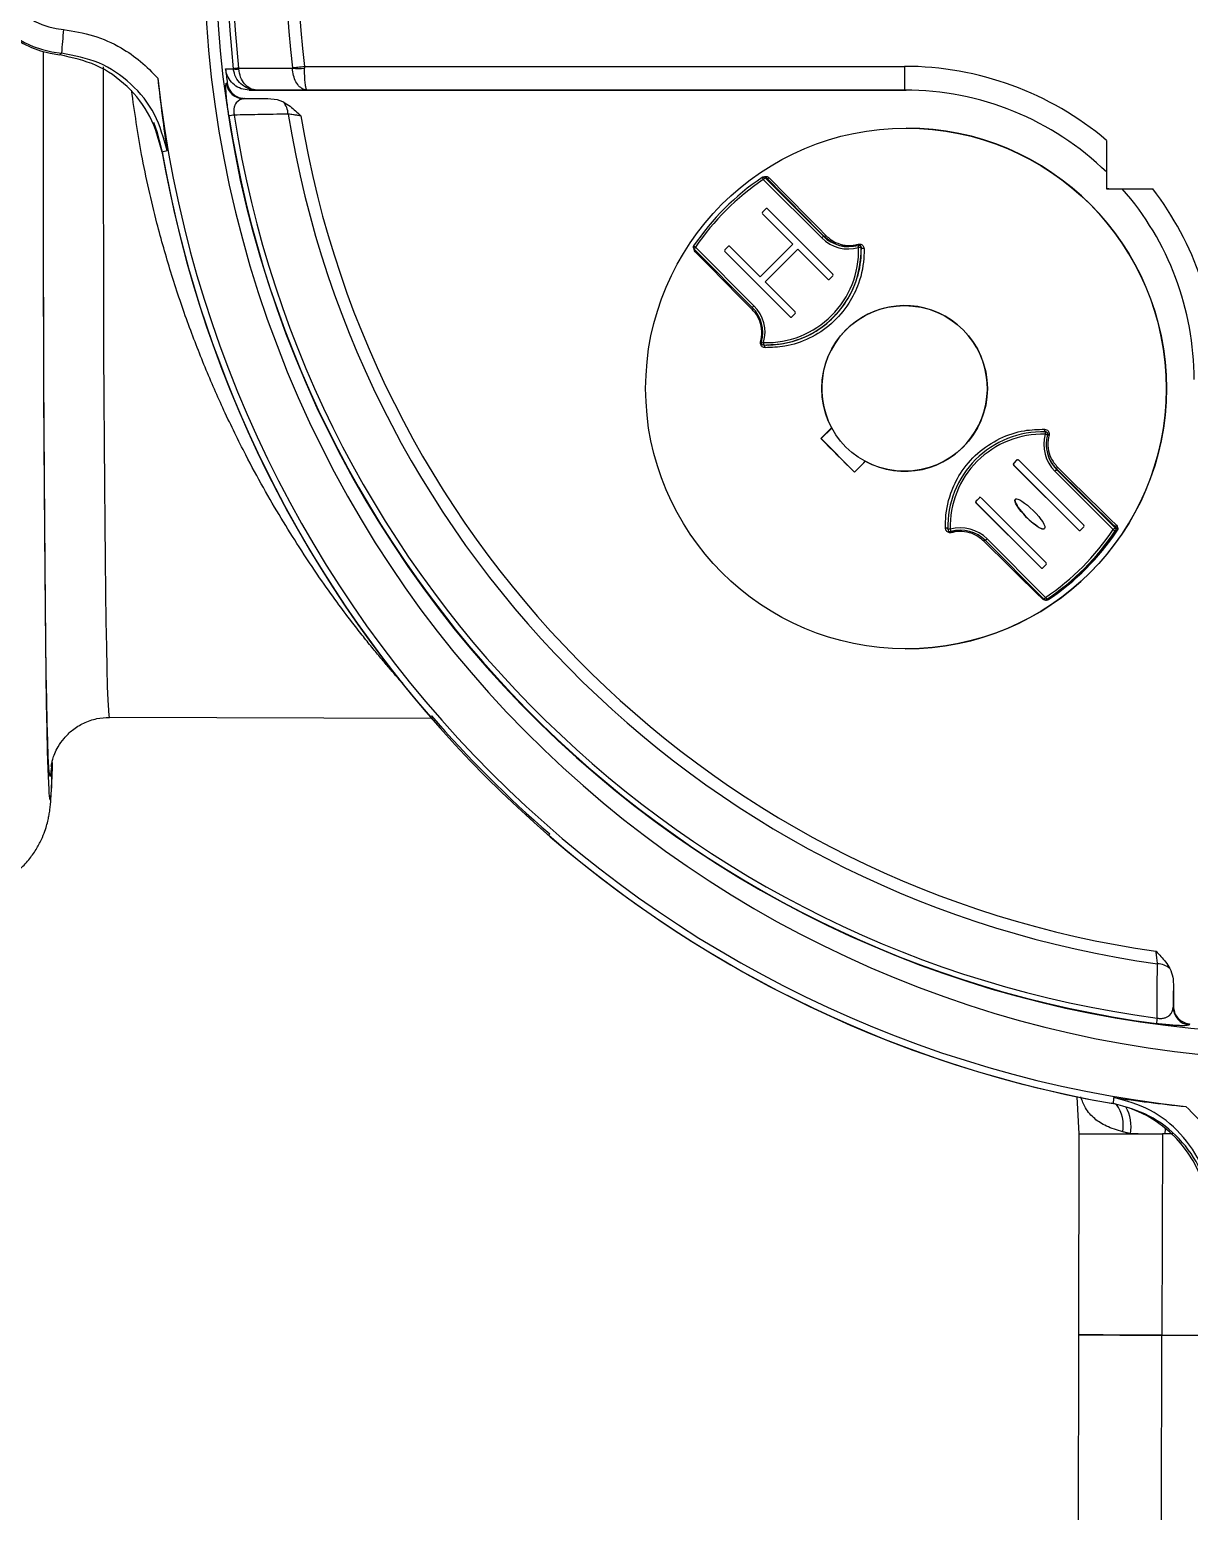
# Model space of a CAD drawing. Header units: millimetres. Extents: x 2312 to 3992, y 755 to 1943.
# Drawn here: x 2787.2 to 2875.4, y 1552.4 to 1665 of the extents above; entities that cross this region are included whole.
import ezdxf

# ---------------------------------------------------------------- set-up
doc = ezdxf.new("R2010")
doc.units = ezdxf.units.MM

msp = doc.modelspace()

# ---------------------------------------------------------------- linework, layer by layer
at = {"color": 7, "linetype": 'Continuous', "lineweight": 25}
for p, q in [((2802.115, 1662.033), (2802.703, 1662.031)), ((2802.703, 1662.031), (2802.701, 1662.047)), ((2803.108, 1662.093), (2803.113, 1662.031)), ((2807.196, 1662.086), (2807.193, 1662.123)), ((2808.113, 1662.23), (2853.733, 1662.23)), ((2808.113, 1662.23), (2808.115, 1662.086)), ((2803.579, 1659.791), (2805.329, 1659.791)), ((2803.907, 1660.43), (2853.86, 1660.43)), ((2804.482, 1660.43), (2803.907, 1660.43)), ((2808.311, 1660.43), (2804.482, 1660.43)), ((2853.751, 1660.43), (2808.311, 1660.43)), ((2853.894, 1657.541), (2853.889, 1657.541)), ((2869.106, 1656.604), (2869.106, 1652.927)), ((2847.446, 1649.187), (2843.007, 1653.627)), ((2843.118, 1653.806), (2843.009, 1653.807)), ((2843.136, 1653.754), (2847.575, 1649.315)), ((2843.241, 1653.754), (2843.136, 1653.754)), ((2869.106, 1652.927), (2872.616, 1652.927)), ((2869.293, 1652.926), (2869.106, 1652.927)), ((2869.293, 1652.926), (2870.476, 1652.926)), ((2843.205, 1651.392), (2842.951, 1651.137)), ((2842.953, 1651.137), (2842.951, 1651.137)), ((2845.242, 1648.719), (2842.951, 1651.01)), ((2842.953, 1651.01), (2842.951, 1651.01)), ((2843.208, 1651.392), (2842.953, 1651.137)), ((2845.244, 1648.719), (2842.953, 1651.01)), ((2843.208, 1651.392), (2843.205, 1651.392)), ((2848.296, 1646.428), (2843.332, 1651.392)), ((2842.166, 1643.905), (2837.727, 1648.344)), ((2837.852, 1648.472), (2842.292, 1644.032)), ((2840.342, 1648.528), (2840.087, 1648.274)), ((2840.09, 1648.274), (2840.087, 1648.274)), ((2840.344, 1648.528), (2840.09, 1648.274)), ((2840.344, 1648.528), (2840.342, 1648.528)), ((2842.76, 1646.237), (2840.469, 1648.528)), ((2845.242, 1648.719), (2842.76, 1646.237)), ((2845.244, 1648.719), (2842.762, 1646.237)), ((2845.623, 1648.337), (2843.142, 1645.855)), ((2845.244, 1648.719), (2845.242, 1648.719)), ((2847.914, 1646.046), (2845.623, 1648.337)), ((2845.626, 1648.337), (2845.623, 1648.337)), ((2847.917, 1646.046), (2845.626, 1648.337)), ((2847.613, 1649.314), (2847.575, 1649.315)), ((2850.283, 1648.629), (2850.256, 1648.629)), ((2850.46, 1648.454), (2850.435, 1648.454)), ((2845.051, 1643.182), (2840.087, 1648.146)), ((2840.09, 1648.146), (2840.087, 1648.146)), ((2845.053, 1643.182), (2840.09, 1648.146)), ((2842.762, 1646.237), (2842.76, 1646.237)), ((2847.917, 1646.046), (2847.914, 1646.046)), ((2848.296, 1646.301), (2848.042, 1646.046)), ((2845.432, 1643.564), (2843.142, 1645.855)), ((2853.754, 1644.041), (2853.754, 1644.041)), ((2845.053, 1643.182), (2845.051, 1643.182)), ((2845.432, 1643.437), (2845.178, 1643.182)), ((2843.227, 1641.042), (2843.251, 1641.042)), ((2848.21, 1634.732), (2847.4, 1633.923)), ((2847.4, 1633.923), (2847.384, 1633.923)), ((2847.4, 1633.923), (2849.946, 1631.377)), ((2864.274, 1634.441), (2864.25, 1634.441)), ((2864.476, 1634.438), (2864.275, 1634.422)), ((2864.451, 1634.438), (2864.476, 1634.438)), ((2864.646, 1634.209), (2864.619, 1634.209)), ((2853.734, 1631.441), (2853.743, 1631.441)), ((2862.296, 1632.3), (2862.042, 1632.045)), ((2862.044, 1632.045), (2862.042, 1632.045)), ((2867.005, 1626.954), (2862.042, 1631.918)), ((2862.044, 1631.918), (2862.042, 1631.918)), ((2862.299, 1632.3), (2862.044, 1632.045)), ((2867.008, 1626.954), (2862.044, 1631.918)), ((2862.299, 1632.3), (2862.296, 1632.3)), ((2867.387, 1627.336), (2862.423, 1632.3)), ((2869.622, 1627.011), (2865.183, 1631.45)), ((2865.312, 1631.577), (2869.751, 1627.138)), ((2865.349, 1631.577), (2865.312, 1631.577)), ((2859.433, 1629.436), (2859.178, 1629.182)), ((2859.181, 1629.182), (2859.178, 1629.182)), ((2859.435, 1629.436), (2859.181, 1629.182)), ((2859.435, 1629.436), (2859.433, 1629.436)), ((2864.523, 1624.472), (2859.56, 1629.436)), ((2864.142, 1624.091), (2859.178, 1629.054)), ((2859.181, 1629.054), (2859.178, 1629.054)), ((2864.144, 1624.091), (2859.181, 1629.054)), ((2857.222, 1626.854), (2857.249, 1626.854)), ((2857.27, 1626.86), (2857.298, 1626.86)), ((2867.008, 1626.954), (2867.005, 1626.954)), ((2867.387, 1627.209), (2867.133, 1626.954)), ((2869.751, 1627.138), (2869.855, 1627.138)), ((2869.882, 1626.91), (2869.773, 1626.91)), ((2864.342, 1621.729), (2859.902, 1626.168)), ((2860.028, 1626.295), (2864.467, 1621.856)), ((2864.144, 1624.091), (2864.142, 1624.091)), ((2864.523, 1624.345), (2864.269, 1624.091)), ((2864.469, 1621.676), (2864.577, 1621.676)), ((2864.57, 1621.707), (2864.679, 1621.707)), ((2853.826, 1617.941), (2853.831, 1617.941)), ((2793.277, 1612.736), (2817.75, 1612.683)), ((2817.767, 1612.86), (2817.694, 1612.76)), ((2817.694, 1612.76), (2817.78, 1612.846)), ((2826.689, 1603.764), (2826.762, 1603.865)), ((2874.192, 1592.456), (2874.192, 1590.773)), ((2875.405, 1589.429), (2875.393, 1589.347)), ((2866.84, 1583.889), (2867.006, 1581.078)), ((2867.003, 1581.078), (2866.971, 1565.778)), ((2871.507, 1581.068), (2870.866, 1581.07)), ((2871.507, 1581.068), (2871.507, 1581.068)), ((2873.354, 1581.064), (2873.321, 1565.764)), ((2874.15, 1581.063), (2873.354, 1581.064)), ((2866.971, 1565.778), (2866.938, 1550.478)), ((2873.291, 1551.717), (2873.321, 1565.764))]:
    msp.add_line(p, q, dxfattribs=at)
at = {"color": 7, "linetype": 'Continuous', "lineweight": 25, "flags": 128}
for points in [[(2788.247, 1663.352), (2788.244, 1659.909), (2788.244, 1655.453), (2788.248, 1651.074), (2788.254, 1646.796), (2788.264, 1642.638), (2788.277, 1638.622), (2788.292, 1634.768), (2788.311, 1631.094), (2788.333, 1627.618), (2788.358, 1624.358), (2788.385, 1621.33), (2788.415, 1618.549), (2788.448, 1616.029), (2788.482, 1613.782), (2788.519, 1611.819), (2788.557, 1610.15), (2788.598, 1608.783), (2788.639, 1607.725), (2788.664, 1607.255)], [(2788.682, 1608.858), (2788.676, 1608.946), (2788.634, 1609.768), (2788.594, 1610.901), (2788.555, 1612.339), (2788.517, 1614.074), (2788.482, 1616.098), (2788.449, 1618.401), (2788.418, 1620.97), (2788.389, 1623.793), (2788.363, 1626.856), (2788.34, 1630.143), (2788.32, 1633.638), (2788.303, 1637.322), (2788.288, 1641.178), (2788.277, 1645.186), (2788.269, 1649.325), (2788.264, 1653.575), (2788.262, 1657.914), (2788.264, 1662.32), (2788.265, 1663.347)], [(2792.809, 1662.205), (2792.808, 1660.543), (2792.808, 1656.347), (2792.812, 1652.231), (2792.819, 1648.218), (2792.829, 1644.329), (2792.842, 1640.586), (2792.858, 1637.008), (2792.877, 1633.616), (2792.899, 1630.426), (2792.923, 1627.457), (2792.95, 1624.725), (2792.98, 1622.244), (2793.012, 1620.028), (2793.046, 1618.088), (2793.082, 1616.436), (2793.119, 1615.08), (2793.159, 1614.027), (2793.199, 1613.284), (2793.241, 1612.853), (2793.277, 1612.736)], [(2803.108, 1662.093), (2805.703, 1662.089), (2807.196, 1662.086)], [(2807.193, 1662.123), (2807.289, 1662.134), (2807.392, 1662.146), (2807.502, 1662.159), (2807.617, 1662.172), (2807.737, 1662.186), (2807.86, 1662.201), (2807.986, 1662.216), (2808.113, 1662.23)], [(2802.171, 1660.945), (2802.209, 1660.961), (2802.239, 1660.974)], [(2803.509, 1659.761), (2804.528, 1659.778), (2805.329, 1659.791)], [(2803.579, 1659.791), (2803.54, 1659.774), (2803.509, 1659.761)], [(2796.628, 1657.976), (2796.896, 1657.289), (2797.252, 1655.899)], [(2847.613, 1649.314), (2846.958, 1649.976), (2846.332, 1650.61), (2845.734, 1651.215), (2845.167, 1651.79), (2844.633, 1652.333), (2844.133, 1652.842), (2843.669, 1653.316), (2843.241, 1653.754)], [(2843.454, 1653.75), (2843.878, 1653.316), (2844.339, 1652.846), (2844.835, 1652.341), (2845.365, 1651.803), (2845.927, 1651.232), (2846.519, 1650.632), (2847.141, 1650.003), (2847.79, 1649.347)], [(2847.79, 1649.347), (2847.765, 1649.329), (2847.74, 1649.314), (2847.715, 1649.304), (2847.69, 1649.297), (2847.667, 1649.295), (2847.646, 1649.297), (2847.627, 1649.304), (2847.613, 1649.314)], [(2850.666, 1648.373), (2850.628, 1648.371), (2850.591, 1648.374), (2850.555, 1648.38), (2850.524, 1648.39), (2850.497, 1648.403), (2850.477, 1648.418), (2850.465, 1648.436), (2850.46, 1648.454)], [(2842.172, 1643.729), (2841.523, 1644.385), (2840.902, 1645.014), (2840.309, 1645.614), (2839.747, 1646.185), (2839.217, 1646.723), (2838.721, 1647.228), (2838.26, 1647.698), (2837.836, 1648.132)], [(2843.134, 1640.84), (2843.135, 1640.878), (2843.133, 1640.915), (2843.126, 1640.95), (2843.116, 1640.982), (2843.103, 1641.008), (2843.087, 1641.028), (2843.07, 1641.04), (2843.058, 1641.044)], [(2848.203, 1634.745), (2848.1, 1634.641), (2847.997, 1634.538), (2847.894, 1634.435), (2847.792, 1634.332), (2847.689, 1634.229), (2847.587, 1634.127), (2847.486, 1634.025), (2847.384, 1633.923)], [(2847.384, 1633.923), (2847.702, 1633.605), (2848.019, 1633.287), (2848.338, 1632.969), (2848.656, 1632.65), (2848.975, 1632.331), (2849.293, 1632.013), (2849.612, 1631.695), (2849.93, 1631.377)], [(2864.476, 1634.438), (2864.457, 1634.442), (2864.44, 1634.455), (2864.425, 1634.474), (2864.412, 1634.5), (2864.403, 1634.532), (2864.397, 1634.567), (2864.394, 1634.605), (2864.396, 1634.643)], [(2849.93, 1631.377), (2850.031, 1631.479), (2850.133, 1631.581), (2850.235, 1631.684), (2850.337, 1631.786), (2850.439, 1631.889), (2850.542, 1631.992), (2850.645, 1632.096), (2850.748, 1632.199)], [(2865.349, 1631.577), (2865.338, 1631.592), (2865.332, 1631.61), (2865.33, 1631.63), (2865.333, 1631.653), (2865.339, 1631.678), (2865.35, 1631.703), (2865.365, 1631.729), (2865.383, 1631.753)], [(2869.855, 1627.138), (2869.408, 1627.575), (2868.925, 1628.049), (2868.406, 1628.559), (2867.855, 1629.101), (2867.272, 1629.676), (2866.659, 1630.282), (2866.017, 1630.916), (2865.349, 1631.577)], [(2865.383, 1631.753), (2866.046, 1631.098), (2866.682, 1630.468), (2867.29, 1629.868), (2867.869, 1629.298), (2868.416, 1628.759), (2868.93, 1628.254), (2869.409, 1627.784), (2869.853, 1627.35)], [(2857.222, 1626.854), (2857.23, 1626.854), (2857.27, 1626.86)], [(2864.235, 1621.732), (2863.791, 1622.166), (2863.312, 1622.636), (2862.798, 1623.141), (2862.251, 1623.68), (2861.672, 1624.25), (2861.064, 1624.85), (2860.428, 1625.479), (2859.765, 1626.135)], [(2788.664, 1607.255), (2788.683, 1606.981), (2788.727, 1606.556), (2788.772, 1606.45), (2788.817, 1606.664), (2788.864, 1607.199), (2788.91, 1608.049), (2788.956, 1609.213), (2788.959, 1609.29)], [(2788.834, 1608.587), (2788.808, 1608.374), (2788.763, 1608.247), (2788.719, 1608.438), (2788.682, 1608.858)], [(2788.864, 1608.964), (2788.853, 1608.819), (2788.834, 1608.587)], [(2872.948, 1589.869), (2872.968, 1592.181), (2872.983, 1593.998)], [(2874.192, 1592.456), (2874.185, 1591.466), (2874.179, 1590.688)], [(2874.179, 1590.688), (2874.186, 1590.736), (2874.192, 1590.773)], [(2867.006, 1581.078), (2867.011, 1581.078), (2867.279, 1581.077), (2867.915, 1581.076), (2868.889, 1581.074), (2870.16, 1581.071), (2871.671, 1581.068), (2873.354, 1581.064)], [(2873.558, 1581.529), (2873.555, 1581.458), (2873.527, 1581.064)], [(2873.321, 1565.764), (2871.638, 1565.768), (2870.128, 1565.771), (2868.857, 1565.774), (2867.882, 1565.776), (2867.247, 1565.777), (2866.979, 1565.778), (2866.971, 1565.778)], [(2866.971, 1565.778), (2866.979, 1565.778), (2867.247, 1565.777), (2867.882, 1565.776), (2868.857, 1565.774), (2870.128, 1565.771), (2871.638, 1565.768), (2873.321, 1565.764)], [(2873.321, 1565.764), (2874.384, 1565.762), (2875.394, 1565.76), (2876.336, 1565.758), (2877.196, 1565.756), (2877.96, 1565.754), (2878.616, 1565.753), (2879.154, 1565.752), (2879.566, 1565.751)], [(2873.321, 1565.764), (2874.384, 1565.762), (2875.394, 1565.76), (2876.336, 1565.758), (2877.196, 1565.756), (2877.96, 1565.754), (2878.616, 1565.753), (2879.154, 1565.752), (2879.566, 1565.751)]]:
    msp.add_lwpolyline(points, dxfattribs=at)
at = {"color": 7, "linetype": 'Continuous', "lineweight": 25}
for centre, radius in [((2853.858, 1637.74), 19.799), ((2853.744, 1637.741), 6.3)]:
    msp.add_circle(centre, radius, dxfattribs=at)
for centre, radius, start, end in [((2884.857, 1671.042), 84.364, 293.33387, 288.10146), ((2883.699, 1671.044), 82.329, 297.88303, 286.45354), ((2883.505, 1671.044), 81.303, 353.64683, 186.35318), ((2883.496, 1671.044), 80.884, 353.64681, 186.3532), ((2883.457, 1671.044), 76.784, 353.328, 186.67202), ((2883.453, 1671.044), 75.854, 353.328, 186.67202), ((2790.47, 1671.039), 8.001, 96.91879, 263.08121), ((2790.38, 1671.039), 7.844, 95.40464, 264.59536), ((2790.362, 1671.039), 6.044, 95.40478, 264.59521), ((2836.754, 1660.139), 47.215, 174.0642, 176.24646), ((2883.649, 1671.041), 82.03, 186.30463, 187.04891), ((2810.546, 1594.927), 67.577, 96.31919, 96.66671), ((2802.908, 1663.591), 1.573, 262.50876, 277.49525), ((2807.656, 1674.873), 12.796, 267.94182, 272.05892), ((2899.039, 1661.781), 45.308, 179.43099, 181.70752), ((2853.733, 1638.415), 23.816, 49.79659, 89.99983), ((2884.86, 1671.037), 88.439, 186.30217, 263.69501), ((2803.511, 1661.111), 1.35, 187.07503, 269.92547), ((2805.297, 1658.506), 1.578, 3.3963, 40.03149), ((2853.75, 1638.415), 22.016, 45.71136, 89.99977), ((2810.243, 1609.976), 49.121, 98.74859, 99.22675), ((2883.695, 1671.038), 82.295, 188.79092, 262.46447), ((2883.686, 1671.038), 81.876, 188.79092, 262.46447), ((2883.647, 1671.039), 77.776, 189.2029, 262.11934), ((2883.643, 1671.039), 76.846, 189.41762, 261.93738), ((2853.861, 1637.741), 19.8, 269.9111, 89.90668), ((2884.967, 1671.036), 89.012, 189.79137, 259.96082), ((2884.971, 1671.038), 89.009, 189.91396, 220.90033), ((2853.74, 1637.742), 19.35, 124.04041, 145.96242), ((2853.738, 1637.742), 19.17, 124.04041, 145.96242), ((2843.009, 1653.627), 0.18, 89.90889, 124.04031), ((2847.424, 1656.664), 5.361, 212.60716, 214.52044), ((2847.679, 1649.018), 6.562, 133.80964, 135.3924), ((2843.009, 1653.627), 0.18, 44.99821, 89.90869), ((2843.349, 1653.878), 0.165, 228.78056, 309.38513), ((2853.749, 1638.413), 22.018, 359.9998, 41.23638), ((2853.731, 1638.413), 23.818, 359.99985, 37.54244), ((2843.014, 1651.074), 0.09, 135.0019, 224.9981), ((2843.017, 1651.074), 0.09, 135.0019, 224.9981), ((2843.269, 1651.328), 0.09, 44.99811, 135.0019), ((2843.272, 1651.328), 0.09, 89.9091, 135.00179), ((2837.854, 1648.472), 0.18, 145.96243, 224.99803), ((2842.218, 1655.015), 7.866, 234.98896, 236.28929), ((2842.227, 1644.034), 6.231, 134.58571, 136.22922), ((2840.151, 1648.21), 0.09, 135.0019, 224.9981), ((2840.153, 1648.21), 0.09, 135.0019, 224.9981), ((2840.405, 1648.464), 0.09, 44.99811, 135.0019), ((2840.408, 1648.464), 0.09, 89.9091, 135.00179), ((2843.239, 1648.242), 7.2, 268.31082, 1.69201), ((2843.237, 1648.242), 7.02, 268.31082, 1.69201), ((2852.118, 1644.579), 6.562, 133.80964, 135.3924), ((2849.483, 1651.223), 2.88, 224.9981, 285.53149), ((2849.484, 1651.223), 2.7, 224.9981, 285.53149), ((2850.255, 1648.449), 0.18, 89.90889, 105.5317), ((2854.729, 1649.739), 4.658, 193.87631, 196.08473), ((2849.471, 1648.496), 0.774, 9.77411, 15.73385), ((2854.754, 1497.488), 151.028, 91.63868, 91.70765), ((2850.255, 1648.449), 0.18, 1.68889, 89.90778), ((2837.68, 1648.247), 0.194, 323.73666, 346.86101), ((2847.978, 1646.11), 0.09, 224.99811, 315.0019), ((2847.981, 1646.11), 0.09, 224.99825, 269.90865), ((2848.232, 1646.364), 0.09, 315.0019, 44.9981), ((2846.666, 1639.594), 6.231, 134.58571, 136.22922), ((2840.257, 1641.996), 2.7, 344.46955, 44.99809), ((2842.013, 1643.868), 0.211, 318.80254, 353.94234), ((2840.255, 1641.996), 2.88, 344.46955, 44.99809), ((2853.744, 1637.741), 6.3, 241.60011, 208.39707), ((2845.114, 1643.246), 0.09, 224.99811, 315.0019), ((2845.117, 1643.246), 0.09, 224.99825, 269.90865), ((2845.369, 1643.501), 0.09, 315.0019, 44.9981), ((2843.459, 1643.765), 2.559, 255.14677, 256.45585), ((2843.032, 1641.225), 0.18, 164.46829, 268.30744), ((2847.382, 1657.053), 16.415, 254.00416, 254.62638), ((2847.554, 1641.046), 4.528, 177.73996, 180.0174), ((2864.239, 1627.241), 7.2, 88.31082, 181.69201), ((2864.237, 1627.241), 7.02, 88.31082, 181.69201), ((2867.219, 1633.486), 2.88, 164.46955, 224.99809), ((2868.98, 1634.169), 4.537, 176.60356, 178.87761), ((2869.204, 1651.218), 17.616, 254.32293, 254.91396), ((2864.446, 1634.258), 0.18, 344.46829, 88.30744), ((2867.221, 1633.486), 2.7, 164.46955, 224.99809), ((2864.558, 1633.618), 0.598, 73.12628, 81.52852), ((2862.105, 1631.982), 0.09, 135.0019, 224.9981), ((2862.108, 1631.982), 0.09, 135.0019, 224.9981), ((2862.36, 1632.236), 0.09, 44.99811, 135.0019), ((2862.362, 1632.236), 0.09, 89.9091, 135.00179), ((2869.854, 1626.842), 6.562, 133.80964, 135.3924), ((2859.242, 1629.118), 0.09, 135.0019, 224.9981), ((2859.244, 1629.118), 0.09, 135.0019, 224.9981), ((2859.496, 1629.373), 0.09, 44.99811, 135.0019), ((2859.499, 1629.373), 0.09, 89.9091, 135.00179), ((2856.902, 1626.855), 0.258, 57.50235, 98.78822), ((2861.317, 1486.726), 140.367, 91.6722, 91.74494), ((2857.222, 1627.034), 0.18, 181.69052, 269.90889), ((2857.992, 1624.259), 2.88, 44.9981, 105.53149), ((2861.81, 1628.262), 4.751, 194.98855, 197.16548), ((2857.993, 1624.259), 2.7, 44.9981, 105.53149), ((2858.276, 1627.057), 0.998, 191.39508, 196.35938), ((2853.736, 1637.741), 19.17, 304.04041, 325.96242), ((2853.738, 1637.741), 19.35, 304.04041, 325.96242), ((2853.848, 1637.74), 19.35, 304.04041, 325.96242), ((2853.849, 1637.74), 19.371, 304.04041, 325.96242), ((2867.069, 1627.018), 0.09, 224.99811, 315.0019), ((2867.072, 1627.018), 0.09, 224.99825, 269.90865), ((2867.323, 1627.273), 0.09, 315.0019, 44.9981), ((2874.293, 1622.403), 6.562, 133.80964, 135.3924), ((2874.338, 1633.912), 8.359, 235.65301, 236.89704), ((2869.623, 1627.011), 0.18, 325.96243, 44.99803), ((2869.979, 1627.245), 0.164, 140.36264, 220.9947), ((2869.661, 1626.546), 0.426, 55.65208, 58.68915), ((2859.904, 1625.98), 0.208, 95.72059, 131.82287), ((2864.402, 1621.857), 6.231, 134.58571, 136.22922), ((2864.205, 1624.154), 0.09, 224.99811, 315.0019), ((2864.208, 1624.154), 0.09, 224.99825, 269.90865), ((2864.46, 1624.409), 0.09, 315.0019, 44.9981), ((2864.351, 1621.575), 0.195, 103.36514, 126.35092), ((2868.841, 1617.418), 6.231, 134.58571, 136.22922), ((2864.469, 1621.856), 0.18, 224.99859, 269.90889), ((2869.12, 1624.945), 5.585, 213.57788, 215.43474), ((2864.469, 1621.856), 0.18, 269.90898, 304.04049), ((2864.461, 1621.535), 0.278, 33.54382, 38.15746), ((2884.941, 1671.036), 88.863, 220.89394, 229.10323), ((2884.965, 1671.032), 89.001, 229.09654, 260.0848), ((2872.91, 1592.421), 1.579, 50.15994, 87.34605), ((2881.04, 1588.765), 8.167, 172.22818, 175.15967), ((2875.529, 1590.689), 1.35, 180.05743, 264.21813), ((2867.882, 1574.525), 9, 6.80338, 79.96074), ((2867.513, 1581.661), 2.871, 351.10481, 34.93696), ((2867.83, 1581.59), 3.144, 350.46489, 28.9077)]:
    msp.add_arc(centre, radius, start, end, dxfattribs=at)
msp.add_ellipse((2863.283, 1628.195), major_axis=(-1.114, 1.114), ratio=0.2285715, dxfattribs=at)
msp.add_ellipse((2863.285, 1628.195), major_axis=(-1.114, 1.114), ratio=0.2285715, start_param=6.0645898, end_param=9.4247899, dxfattribs=at)
for points, knots in [([(2789.793, 1665.022), (2790.558, 1664.901), (2792.083, 1664.66), (2794.05, 1663.758), (2795.698, 1662.647), (2796.535, 1661.769), (2796.955, 1661.328)], [0, 0, 0, 0, 0.2806316, 0.559596, 0.7791291, 1, 1, 1, 1]), ([(2789.506, 1663.096), (2789.532, 1663.12), (2789.577, 1663.164), (2789.622, 1663.21), (2789.641, 1663.23)], [0, 0, 0, 0, 0.56, 1, 1, 1, 1]), ([(2797.291, 1655.714), (2797.038, 1656.643), (2796.533, 1658.498), (2794.716, 1660.788), (2792.332, 1662.482), (2790.449, 1662.891), (2789.506, 1663.096)], [0, 0, 0, 0, 0.2500466, 0.4994486, 0.7493959, 1, 1, 1, 1]), ([(2797.666, 1655.821), (2797.406, 1656.768), (2796.885, 1658.663), (2795.005, 1660.987), (2792.538, 1662.676), (2790.607, 1663.045), (2789.641, 1663.23)], [0, 0, 0, 0, 0.24969289, 0.49994, 0.7499529, 1, 1, 1, 1]), ([(2803.907, 1660.43), (2803.704, 1660.45), (2803.298, 1660.49), (2802.758, 1660.801), (2802.349, 1661.259), (2802.163, 1661.702), (2802.125, 1661.967), (2802.115, 1662.033)], [0, 0, 0, 0, 0.2312464, 0.4624979, 0.6936037, 0.9244044, 1, 1, 1, 1]), ([(2804.482, 1660.43), (2804.48, 1660.43), (2804.261, 1660.431), (2803.821, 1660.514), (2803.263, 1660.862), (2802.844, 1661.387), (2802.75, 1661.815), (2802.703, 1662.031)], [0, 0, 0, 0, 0.0033242, 0.2530387, 0.5034572, 0.7495242, 1, 1, 1, 1]), ([(2804.482, 1660.43), (2804.48, 1660.43), (2804.312, 1660.431), (2803.974, 1660.514), (2803.544, 1660.862), (2803.222, 1661.387), (2803.15, 1661.815), (2803.113, 1662.031)], [0, 0, 0, 0, 0.0033242, 0.2530387, 0.5034573, 0.7495242, 1, 1, 1, 1]), ([(2808.311, 1660.43), (2808.31, 1660.43), (2808.236, 1660.431), (2808.037, 1660.463), (2807.736, 1660.648), (2807.457, 1661.025), (2807.258, 1661.517), (2807.217, 1661.895), (2807.196, 1662.086)], [0, 0, 0, 0, 0.0032553, 0.1340038, 0.359171, 0.5735793, 0.7849237, 1, 1, 1, 1]), ([(2808.311, 1660.43), (2808.311, 1660.43), (2808.298, 1660.431), (2808.263, 1660.463), (2808.21, 1660.648), (2808.161, 1661.025), (2808.126, 1661.517), (2808.119, 1661.895), (2808.115, 1662.086)], [0, 0, 0, 0, 0.0032553, 0.1340038, 0.359171, 0.5735792, 0.7849237, 1, 1, 1, 1]), ([(2796.955, 1661.328), (2797.065, 1660.367), (2797.284, 1658.435), (2797.538, 1656.695), (2797.666, 1655.821)], [0, 0, 0, 0, 0.4975573, 1, 1, 1, 1]), ([(2802.367, 1658.461), (2802.338, 1658.65), (2802.281, 1659.04), (2802.218, 1659.563), (2802.172, 1660.017), (2802.139, 1660.472), (2802.131, 1660.855), (2802.157, 1660.914), (2802.171, 1660.945)], [0, 0, 0, 0, 0.1207874, 0.2490762, 0.3731401, 0.5013756, 0.7404722, 1, 1, 1, 1]), ([(2802.239, 1660.974), (2802.272, 1660.825), (2802.313, 1660.635), (2802.483, 1660.334), (2802.714, 1660.072), (2803.119, 1659.837), (2803.425, 1659.806), (2803.579, 1659.791)], [0, 0, 0, 0, 0.2326691, 0.2977546, 0.5306269, 0.7634909, 1, 1, 1, 1]), ([(2815.582, 1615.32), (2815.429, 1615.491), (2815.108, 1615.85), (2814.549, 1616.496), (2813.927, 1617.228), (2813.24, 1618.059), (2812.49, 1618.992), (2811.609, 1620.123), (2810.532, 1621.555), (2809.205, 1623.418), (2807.781, 1625.549), (2806.348, 1627.846), (2804.981, 1630.178), (2803.519, 1632.892), (2802.027, 1635.932), (2800.541, 1639.321), (2799.182, 1642.826), (2797.952, 1646.49), (2796.753, 1650.72), (2795.696, 1655.324), (2795.199, 1658.775), (2794.963, 1660.41)], [0, 0, 0, 0, 0.0270006, 0.0565598, 0.0875571, 0.1200019, 0.1539024, 0.1892656, 0.2351208, 0.2892795, 0.351746, 0.4058432, 0.4599731, 0.5144447, 0.5841562, 0.6476746, 0.7113738, 0.777387, 0.8401309, 0.9242808, 1, 1, 1, 1]), ([(2803.509, 1659.761), (2803.301, 1659.719), (2803.045, 1659.668), (2802.824, 1659.308), (2802.753, 1659.097), (2802.729, 1658.872), (2802.742, 1658.674), (2802.762, 1658.575), (2802.771, 1658.525)], [0, 0, 0, 0, 0.5640254, 0.6909809, 0.80558, 0.9055196, 0.9523567, 1, 1, 1, 1]), ([(2805.329, 1659.791), (2805.643, 1659.767), (2806.052, 1659.735), (2806.42, 1659.562), (2806.506, 1659.521)], [0, 0, 0, 0, 0.7661428, 1, 1, 1, 1]), ([(2806.506, 1659.521), (2806.682, 1659.417), (2807.013, 1659.219), (2807.441, 1658.847), (2807.701, 1658.595), (2807.831, 1658.466), (2807.833, 1658.464)], [0, 0, 0, 0, 0.3607889, 0.6774436, 0.9958558, 1, 1, 1, 1]), ([(2806.873, 1658.6), (2806.107, 1658.586), (2804.74, 1658.561), (2803.373, 1658.536), (2802.771, 1658.525)], [0, 0, 0, 0, 0.56, 1, 1, 1, 1]), ([(2807.833, 1658.464), (2807.731, 1658.48), (2807.538, 1658.509), (2807.199, 1658.557), (2806.998, 1658.583), (2806.873, 1658.6)], [0, 0, 0, 0, 0.2900635, 0.5536035, 1, 1, 1, 1]), ([(2797.666, 1655.821), (2797.596, 1655.8), (2797.472, 1655.763), (2797.346, 1655.729), (2797.291, 1655.714)], [0, 0, 0, 0, 0.56, 1, 1, 1, 1]), ([(2843.007, 1653.794), (2843.024, 1653.804), (2843.065, 1653.829), (2843.14, 1653.852), (2843.246, 1653.86), (2843.361, 1653.829), (2843.422, 1653.777), (2843.454, 1653.75)], [0, 0, 0, 0, 0.0853698, 0.1907986, 0.3564235, 0.6664713, 1, 1, 1, 1]), ([(2843.241, 1653.754), (2843.225, 1653.766), (2843.194, 1653.791), (2843.154, 1653.809), (2843.12, 1653.806), (2843.118, 1653.806)], [0, 0, 0, 0, 0.51623261, 0.97364356, 1, 1, 1, 1]), ([(2870.306, 1652.927), (2870.307, 1652.927), (2870.309, 1652.927), (2870.393, 1652.927), (2870.677, 1652.927), (2871.203, 1652.927), (2871.733, 1652.927), (2872.227, 1652.927), (2872.442, 1652.927), (2872.616, 1652.927)], [0, 0, 0, 0, 0.0294838, 0.1725656, 0.3188551, 0.5314736, 0.801826, 0.8385045, 1, 1, 1, 1]), ([(2847.79, 1649.347), (2848.01, 1649.163), (2848.407, 1648.831), (2849.213, 1648.597), (2849.83, 1648.608), (2850.157, 1648.691), (2850.217, 1648.706)], [0, 0, 0, 0, 0.35692605, 0.64558806, 0.93595733, 1, 1, 1, 1]), ([(2837.836, 1648.132), (2837.795, 1648.179), (2837.743, 1648.238), (2837.742, 1648.344), (2837.741, 1648.365)], [0, 0, 0, 0, 0.7959699, 1, 1, 1, 1]), ([(2850.666, 1648.373), (2850.667, 1648.212), (2850.67, 1647.349), (2850.397, 1645.907), (2849.517, 1644.093), (2848.242, 1642.597), (2846.526, 1641.47), (2844.748, 1640.887), (2843.638, 1640.854), (2843.134, 1640.84)], [0, 0, 0, 0, 0.04393713, 0.23629304, 0.37282189, 0.53572822, 0.69861004, 0.86320068, 1, 1, 1, 1]), ([(2843.249, 1641.06), (2843.679, 1641.074), (2844.704, 1641.107), (2846.385, 1641.666), (2848.075, 1642.772), (2849.33, 1644.245), (2850.195, 1646.031), (2850.463, 1647.449), (2850.46, 1648.296), (2850.46, 1648.454)], [0, 0, 0, 0, 0.1211555, 0.288827, 0.4544246, 0.6199777, 0.7588963, 0.9550976, 1, 1, 1, 1]), ([(2849.507, 1648.558), (2849.392, 1648.55), (2848.985, 1648.521), (2848.284, 1648.769), (2847.851, 1649.121), (2847.613, 1649.314)], [0, 0, 0, 0, 0.1510159, 0.532358, 1, 1, 1, 1]), ([(2850.217, 1648.706), (2850.253, 1648.713), (2850.324, 1648.726), (2850.431, 1648.704), (2850.528, 1648.653), (2850.61, 1648.569), (2850.657, 1648.47), (2850.664, 1648.4), (2850.666, 1648.373)], [0, 0, 0, 0, 0.1540842, 0.3077863, 0.4712038, 0.6571656, 0.8674974, 1, 1, 1, 1]), ([(2850.46, 1648.454), (2850.458, 1648.468), (2850.455, 1648.503), (2850.432, 1648.552), (2850.392, 1648.594), (2850.344, 1648.62), (2850.305, 1648.629), (2850.285, 1648.629), (2850.283, 1648.629)], [0, 0, 0, 0, 0.1627651, 0.4219986, 0.6439116, 0.8266788, 0.984291, 1, 1, 1, 1]), ([(2842.803, 1641.292), (2842.818, 1641.351), (2842.901, 1641.679), (2842.914, 1642.297), (2842.683, 1643.107), (2842.354, 1643.507), (2842.172, 1643.729)], [0, 0, 0, 0, 0.0640427, 0.3544119, 0.6430739, 1, 1, 1, 1]), ([(2843.134, 1640.84), (2843.082, 1640.848), (2842.984, 1640.864), (2842.868, 1640.958), (2842.804, 1641.074), (2842.783, 1641.192), (2842.797, 1641.261), (2842.803, 1641.292)], [0, 0, 0, 0, 0.257956, 0.4849143, 0.7035846, 0.8642778, 1, 1, 1, 1]), ([(2856.863, 1627.11), (2856.861, 1627.27), (2856.848, 1628.133), (2857.109, 1629.576), (2857.98, 1631.39), (2859.252, 1632.886), (2860.975, 1634.012), (2862.764, 1634.596), (2863.886, 1634.628), (2864.396, 1634.643)], [0, 0, 0, 0, 0.04393713, 0.23629304, 0.37282189, 0.53572822, 0.69861004, 0.86320068, 1, 1, 1, 1]), ([(2864.396, 1634.643), (2864.448, 1634.634), (2864.548, 1634.619), (2864.664, 1634.524), (2864.73, 1634.409), (2864.751, 1634.29), (2864.738, 1634.222), (2864.732, 1634.19)], [0, 0, 0, 0, 0.257956, 0.4849143, 0.7035846, 0.8642778, 1, 1, 1, 1]), ([(2864.646, 1634.209), (2864.649, 1634.225), (2864.656, 1634.262), (2864.644, 1634.323), (2864.61, 1634.38), (2864.552, 1634.425), (2864.502, 1634.433), (2864.476, 1634.438)], [0, 0, 0, 0, 0.1132161, 0.2576182, 0.4754186, 0.7185181, 1, 1, 1, 1]), ([(2865.349, 1631.577), (2865.149, 1631.817), (2864.785, 1632.253), (2864.53, 1633.127), (2864.541, 1633.792), (2864.63, 1634.145), (2864.646, 1634.209)], [0, 0, 0, 0, 0.3540546, 0.642771, 0.9353249, 1, 1, 1, 1]), ([(2864.732, 1634.19), (2864.717, 1634.131), (2864.634, 1633.803), (2864.624, 1633.185), (2864.862, 1632.375), (2865.197, 1631.975), (2865.383, 1631.753)], [0, 0, 0, 0, 0.0640427, 0.3544119, 0.6430739, 1, 1, 1, 1]), ([(2857.318, 1626.776), (2857.282, 1626.77), (2857.21, 1626.756), (2857.103, 1626.778), (2857.005, 1626.829), (2856.922, 1626.914), (2856.873, 1627.013), (2856.866, 1627.083), (2856.863, 1627.11)], [0, 0, 0, 0, 0.15408421, 0.30778627, 0.47120377, 0.6571656, 0.86749743, 1, 1, 1, 1]), ([(2857.249, 1626.854), (2857.25, 1626.854), (2857.266, 1626.853), (2857.282, 1626.857), (2857.298, 1626.86)], [0, 0, 0, 0, 0.0599138, 1, 1, 1, 1]), ([(2857.298, 1626.86), (2857.362, 1626.877), (2857.602, 1626.941), (2857.847, 1626.931), (2858.027, 1626.924)], [0, 0, 0, 0, 0.266269, 1, 1, 1, 1]), ([(2859.765, 1626.135), (2859.542, 1626.319), (2859.138, 1626.651), (2858.325, 1626.885), (2857.705, 1626.874), (2857.377, 1626.791), (2857.318, 1626.776)], [0, 0, 0, 0, 0.3569261, 0.6455881, 0.9359573, 1, 1, 1, 1]), ([(2869.853, 1627.35), (2869.892, 1627.3), (2869.952, 1627.225), (2869.967, 1627.084), (2869.949, 1626.993), (2869.927, 1626.937), (2869.907, 1626.906), (2869.901, 1626.898)], [0, 0, 0, 0, 0.4935098, 0.7465115, 0.851032, 0.9564885, 1, 1, 1, 1]), ([(2869.882, 1626.91), (2869.885, 1626.914), (2869.892, 1626.925), (2869.9, 1626.941), (2869.908, 1626.964), (2869.915, 1627.008), (2869.905, 1627.077), (2869.876, 1627.113), (2869.855, 1627.138)], [0, 0, 0, 0, 0.0275852, 0.0617297, 0.104186, 0.1954073, 0.4521438, 1, 1, 1, 1]), ([(2864.693, 1621.688), (2864.675, 1621.678), (2864.634, 1621.654), (2864.558, 1621.63), (2864.451, 1621.623), (2864.332, 1621.653), (2864.268, 1621.705), (2864.235, 1621.732)], [0, 0, 0, 0, 0.08536983, 0.19079859, 0.35642346, 0.66647129, 1, 1, 1, 1]), ([(2864.577, 1621.676), (2864.59, 1621.677), (2864.61, 1621.677), (2864.643, 1621.687), (2864.665, 1621.697), (2864.674, 1621.703), (2864.679, 1621.707)], [0, 0, 0, 0, 0.4976428, 0.7972457, 0.8804486, 1, 1, 1, 1]), ([(2788.854, 1609.009), (2788.854, 1609.004), (2788.852, 1608.989), (2788.862, 1609.065), (2788.893, 1609.241), (2788.962, 1609.527), (2789.106, 1609.957), (2789.38, 1610.529), (2789.827, 1611.173), (2790.478, 1611.809), (2791.324, 1612.333), (2792.282, 1612.679), (2792.956, 1612.71), (2793.279, 1612.724)], [0, 0, 0, 0, 0.0592507, 0.1861482, 0.28207, 0.3613839, 0.4355126, 0.5095836, 0.5950199, 0.6908386, 0.7935882, 0.9010744, 1, 1, 1, 1]), ([(2783.338, 1599.497), (2783.701, 1599.601), (2784.46, 1599.818), (2785.492, 1600.389), (2786.408, 1601.091), (2787.145, 1601.869), (2787.71, 1602.663), (2788.112, 1603.417), (2788.378, 1604.08), (2788.545, 1604.629), (2788.649, 1605.074), (2788.718, 1605.454), (2788.768, 1605.814), (2788.811, 1606.23), (2788.856, 1606.806), (2788.901, 1607.663), (2788.935, 1608.453), (2788.952, 1609), (2788.955, 1609.071)], [0, 0, 0, 0, 0.04474933, 0.0934201, 0.13912948, 0.18193359, 0.22159921, 0.25754036, 0.28957083, 0.31974745, 0.35195287, 0.38963424, 0.43896798, 0.50989174, 0.62620456, 0.80460271, 0.9747361, 1, 1, 1, 1]), ([(2872.983, 1593.998), (2872.969, 1594.124), (2872.945, 1594.324), (2872.904, 1594.661), (2872.878, 1594.852), (2872.865, 1594.952)], [0, 0, 0, 0, 0.4491912, 0.7120483, 1, 1, 1, 1]), ([(2872.865, 1594.952), (2872.867, 1594.95), (2872.996, 1594.82), (2873.248, 1594.561), (2873.621, 1594.136), (2873.817, 1593.807), (2873.921, 1593.633)], [0, 0, 0, 0, 0.00414602, 0.32357982, 0.64124213, 1, 1, 1, 1]), ([(2873.921, 1593.633), (2874.009, 1593.42), (2874.166, 1593.043), (2874.184, 1592.635), (2874.192, 1592.456)], [0, 0, 0, 0, 0.561758, 1, 1, 1, 1]), ([(2874.192, 1590.773), (2874.207, 1590.621), (2874.237, 1590.317), (2874.47, 1589.912), (2874.812, 1589.606), (2875.149, 1589.465), (2875.352, 1589.437), (2875.405, 1589.429)], [0, 0, 0, 0, 0.2297532, 0.4595156, 0.6890466, 0.9182809, 1, 1, 1, 1]), ([(2872.948, 1589.869), (2872.999, 1589.861), (2873.1, 1589.845), (2873.301, 1589.84), (2873.527, 1589.873), (2873.738, 1589.956), (2874.095, 1590.2), (2874.142, 1590.469), (2874.179, 1590.688)], [0, 0, 0, 0, 0.0472111, 0.0938671, 0.1940187, 0.3091691, 0.4366763, 1, 1, 1, 1]), ([(2875.393, 1589.347), (2875.366, 1589.328), (2875.313, 1589.292), (2874.927, 1589.283), (2874.478, 1589.299), (2874.03, 1589.33), (2873.5, 1589.379), (2873.099, 1589.429), (2872.903, 1589.454)], [0, 0, 0, 0, 0.2593388, 0.499082, 0.6285063, 0.7489, 0.8765068, 1, 1, 1, 1]), ([(2870.35, 1581.217), (2869.914, 1581.35), (2869.276, 1581.543), (2868.611, 1581.911), (2868.039, 1582.331), (2867.499, 1582.94), (2867.251, 1583.588), (2867.139, 1583.882)], [0, 0, 0, 0, 0.2744407, 0.4014326, 0.5220656, 0.7830418, 1, 1, 1, 1]), ([(2869.64, 1583.361), (2869.643, 1583.448), (2869.647, 1583.603), (2869.654, 1583.758), (2869.657, 1583.826)], [0, 0, 0, 0, 0.56, 1, 1, 1, 1]), ([(2877.022, 1575.575), (2876.818, 1576.516), (2876.411, 1578.396), (2874.721, 1580.78), (2872.43, 1582.599), (2870.571, 1583.107), (2869.64, 1583.361)], [0, 0, 0, 0, 0.2500652, 0.4994456, 0.7493864, 1, 1, 1, 1]), ([(2877.066, 1575.8), (2876.882, 1576.766), (2876.513, 1578.697), (2874.823, 1581.165), (2872.499, 1583.045), (2870.604, 1583.566), (2869.657, 1583.826)], [0, 0, 0, 0, 0.2500471, 0.50006, 0.7503071, 1, 1, 1, 1]), ([(2869.657, 1583.826), (2870.527, 1583.703), (2872.258, 1583.458), (2874.188, 1583.241), (2875.147, 1583.133)], [0, 0, 0, 0, 0.50244266, 1, 1, 1, 1]), ([(2875.147, 1583.133), (2875.701, 1582.591), (2876.804, 1581.51), (2877.882, 1579.635), (2878.58, 1577.774), (2878.754, 1576.572), (2878.841, 1575.97)], [0, 0, 0, 0, 0.2806173, 0.559574, 0.7791194, 1, 1, 1, 1]), ([(2870.931, 1581.069), (2870.82, 1581.097), (2870.622, 1581.146), (2870.433, 1581.195), (2870.35, 1581.217)], [0, 0, 0, 0, 0.56000019, 1, 1, 1, 1])]:
    msp.add_open_spline(points, degree=3, knots=knots, dxfattribs=at)

doc.saveas('drawing.dxf')
